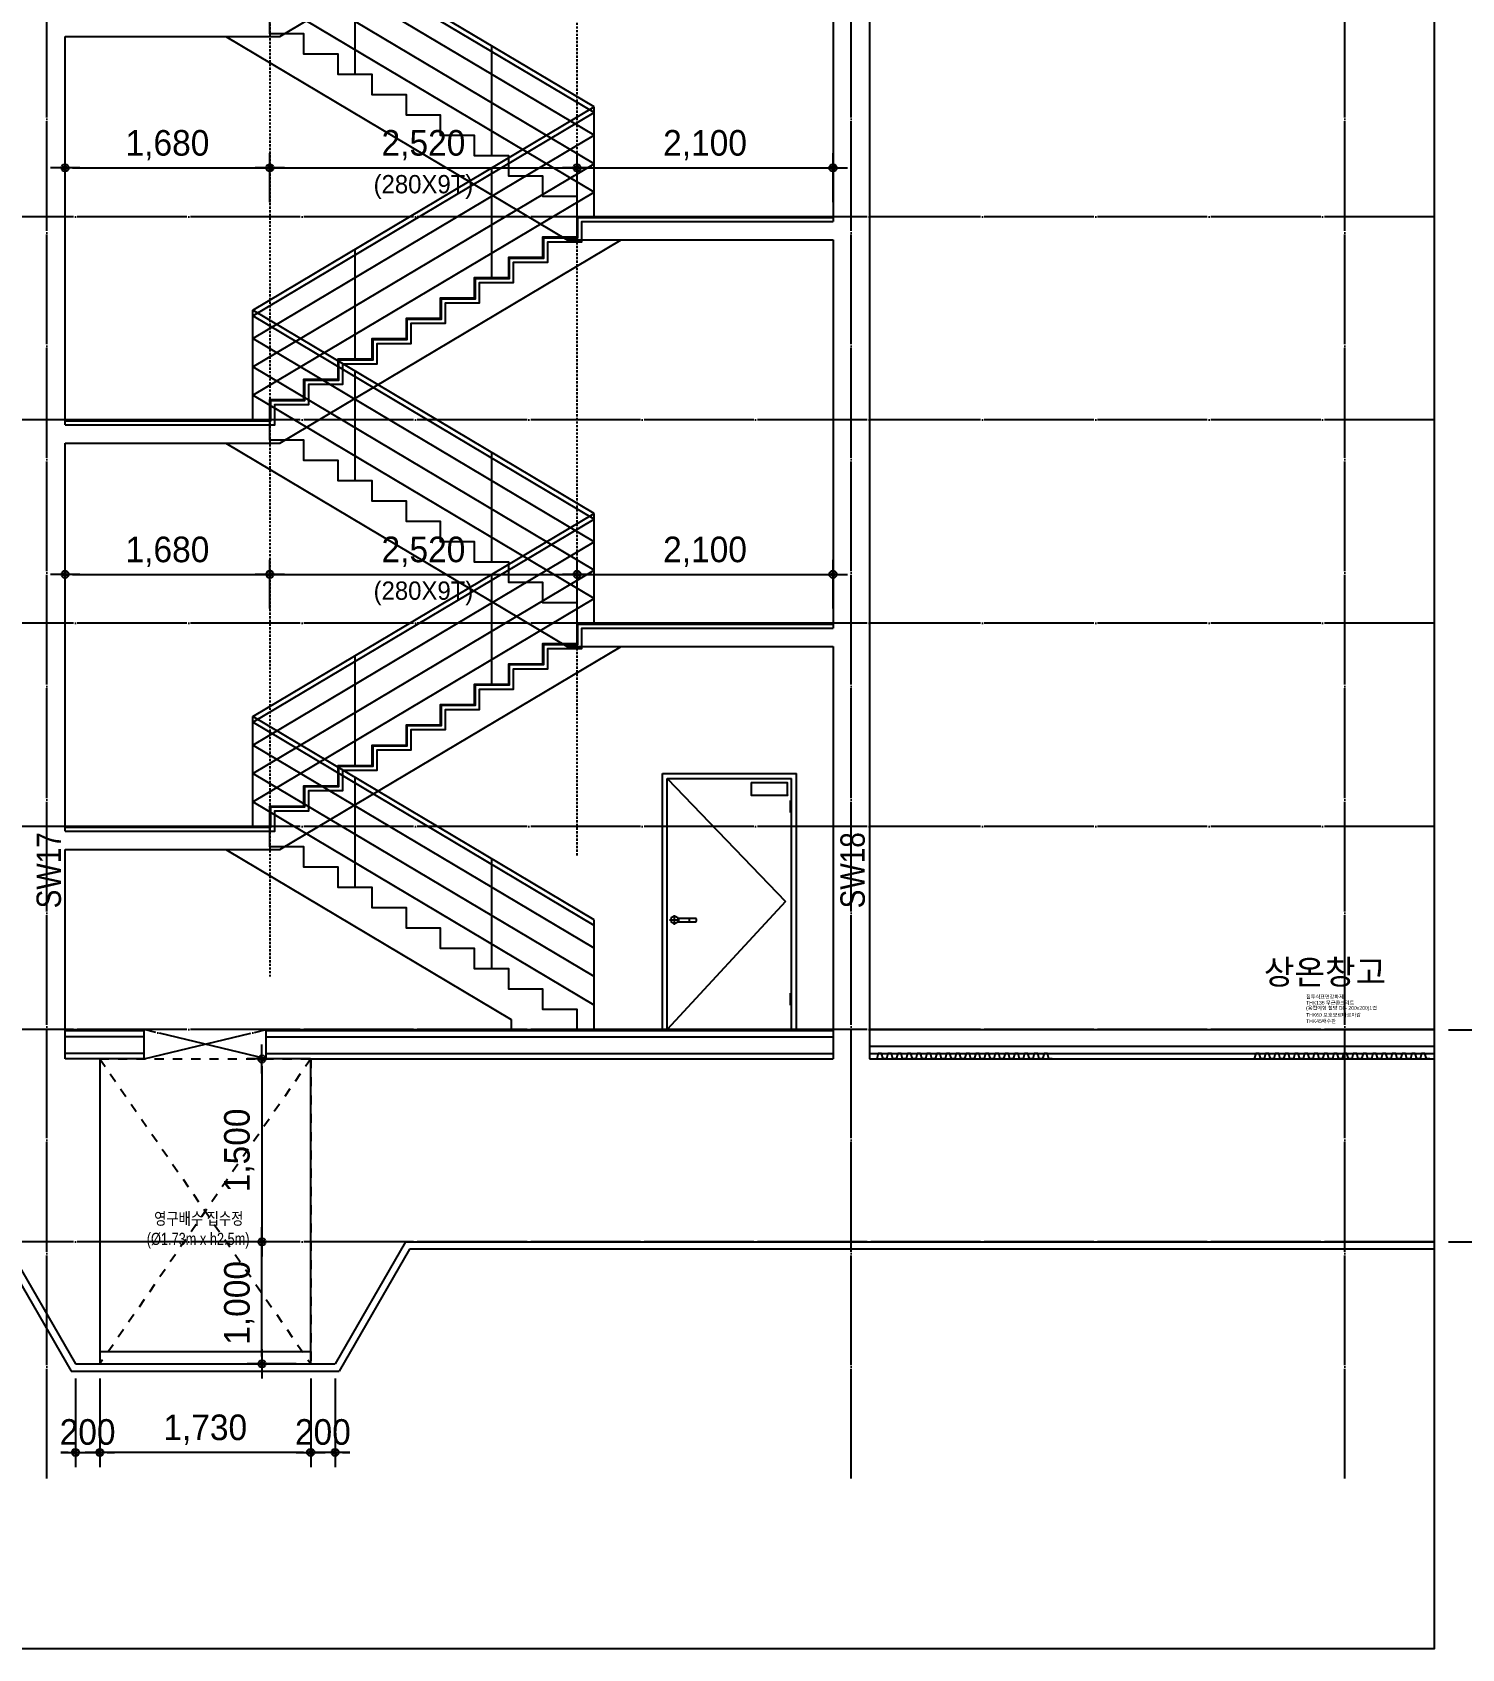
# Model space of a CAD drawing. Header units: millimetres. Extents: x 11948722 to 13111668, y -10771712 to -10232988.
# Drawn here: x 12734997 to 12746723, y -10506780 to -10493525 of the extents above; entities that cross this region are included whole.
import ezdxf
from ezdxf.enums import TextEntityAlignment as Align

# ---------------------------------------------------------------- set-up
doc = ezdxf.new("R2010")
doc.units = ezdxf.units.MM
doc.header["$LTSCALE"] = 150
doc.header["$MEASUREMENT"] = 0
for name, pattern in [('CEN', [6.2, 6, -0.1, 0, -0.1]), ('HIDDEN', [2, 1, -1]), ('Xref-계단단면도$0$H', [1, 0.6, -0.4])]:
    doc.linetypes.add(name, pattern=pattern)
doc.layers.get('0').update_dxf_attribs({"linetype": 'CONTINUOUS'})
doc.layers.get('Defpoints').update_dxf_attribs({"color": 117, "linetype": 'CONTINUOUS'})
for name, color, linetype in [('253', 253, 'CONTINUOUS'), ('A-HAT-251', 251, 'CONTINUOUS'), ('A-중심선', 10, 'CEN'), ('CON-C', 2, 'CONTINUOUS'), ('ELE-06', 6, 'CONTINUOUS'), ('ELE-8', 8, 'CONTINUOUS'), ('ele11', 251, 'CONTINUOUS'), ('Xref-계단단면도$0$3 dim0', 7, 'CONTINUOUS'), ('Xref-계단단면도$0$A-CEIL', 6, 'CONTINUOUS'), ('Xref-계단단면도$0$A-DIM', 7, 'CONTINUOUS'), ('바닥마감', 3, 'CONTINUOUS')]:
    doc.layers.add(name, color=color, linetype=linetype)
doc.styles.add('A.NARROW', font='ARIALN.TTF')
doc.styles.add('Xref-계단단면도$0$나눔고딕 Se', font='')
doc.styles.add('돋움', font='')
doc.styles.add('맑은고딕', font='malgun.ttf')
doc.styles.add('주석', font='')
doc.styles.get('Xref-계단단면도$0$나눔고딕 Se').set_extended_font_data('Dotum')
doc.styles.get('돋움').set_extended_font_data('Dotum')
doc.styles.get('주석').set_extended_font_data('Dotum')
doc.dimstyles.new('Xref-계단단면도$0$A1-100', dxfattribs={"dimtxt": 3, "dimasz": 1, "dimexe": 2, "dimexo": 2, "dimgap": 1, "dimtad": 1, "dimdec": 0, "dimzin": 12, "dimdsep": 46, "dimlunit": 6, "dimtxsty": 'Xref-계단단면도$0$나눔고딕 Se', "dimblk1": 'Xref-계단단면도$0$DIMDOT', "dimblk2": 'Xref-계단단면도$0$DIMDOT', "dimsah": 1, "dimcen": -1, "dimdle": 2, "dimclrd": 256, "dimclre": 256, "dimclrt": 3, "dimadec": 0, "dimazin": 0, "dimtfac": 1, "dimtdec": 0, "dimtix": 1, "dimtmove": 2, "dimatfit": 3, "dimldrblk": 'Xref-계단단면도$0$DIMDOT', "dimfxl": 1, "dimtvp": 1, "dimtolj": 1, "dimtzin": 12, "dimlwd": -1, "dimlwe": -1, "dimarcsym": 0})

# ---------------------------------------------------------------- blocks, each defined once
blk = doc.blocks.new('Xref-계단단면도$0$DIMDOT')
at = {"color": 0}
blk.add_line((-2, 0), (2, 0), dxfattribs=at)
for radius in [0.5, 0.25]:
    blk.add_circle((0, 0), radius, dxfattribs=at)
blk = doc.blocks.new('*D691')
at = {"layer": 'Defpoints', "color": 0, "ltscale": 1200}
for p in [(12746496, -10491704), (12750096, -10491704), (12746496, -10501704)]:
    blk.add_point(p, dxfattribs=at)
at = {"layer": 'Xref-계단단면도$0$3 dim0'}
for p, q in [((12746616, -10491704), (12750216, -10491704)), ((12750096, -10501644), (12750096, -10491764)), ((12746616, -10501704), (12750216, -10501704))]:
    blk.add_line(p, q, dxfattribs=at)
at = {"layer": 'Xref-계단단면도$0$3 dim0', "ltscale": 1200, "xscale": 60, "yscale": 60, "zscale": 60}
for p, rotation in [((12750096, -10491704), 90), ((12750096, -10501704), 270)]:
    blk.add_blockref('Xref-계단단면도$0$DIMDOT', p, dxfattribs=dict(at, rotation=rotation))
at = {"layer": 'Xref-계단단면도$0$3 dim0', "color": 3, "ltscale": 1200, "insert": (12749911, -10496704), "char_height": 210, "attachment_point": 5, "rotation": 90, "style": 'Xref-계단단면도$0$나눔고딕 Se'}
blk.add_mtext('\\A1;10,000', dxfattribs=at)
blk = doc.blocks.new('*D723')
at = {"layer": 'Defpoints', "color": 0, "lineweight": -3, "ltscale": 1200}
for p in [(12736946, -10494637), (12735266, -10495037), (12736946, -10495037)]:
    blk.add_point(p, dxfattribs=at)
at = {"layer": 'Xref-계단단면도$0$3 dim0'}
for p, q in [((12735266, -10494917), (12735266, -10494517)), ((12736946, -10494917), (12736946, -10494517)), ((12735326, -10494637), (12736886, -10494637))]:
    blk.add_line(p, q, dxfattribs=at)
at = {"layer": 'Xref-계단단면도$0$3 dim0', "ltscale": 1200, "xscale": 60, "yscale": 60, "zscale": 60, "rotation": 180}
blk.add_blockref('Xref-계단단면도$0$DIMDOT', (12735266, -10494637), dxfattribs=at)
at = {"layer": 'Xref-계단단면도$0$3 dim0', "ltscale": 1200, "xscale": 60, "yscale": 60, "zscale": 60}
blk.add_blockref('Xref-계단단면도$0$DIMDOT', (12736946, -10494637), dxfattribs=at)
at = {"layer": 'Xref-계단단면도$0$3 dim0', "color": 3, "ltscale": 1200, "insert": (12736106, -10494451), "char_height": 210, "attachment_point": 5, "style": 'Xref-계단단면도$0$나눔고딕 Se'}
blk.add_mtext('\\A1;1,680', dxfattribs=at)
blk = doc.blocks.new('*D724')
at = {"layer": 'Defpoints', "color": 0, "lineweight": -3, "ltscale": 1200}
for p in [(12739466, -10494637), (12736946, -10495037), (12739466, -10495037)]:
    blk.add_point(p, dxfattribs=at)
at = {"layer": 'Xref-계단단면도$0$3 dim0'}
for p, q in [((12736946, -10494917), (12736946, -10494517)), ((12739466, -10494917), (12739466, -10494517)), ((12737006, -10494637), (12739406, -10494637))]:
    blk.add_line(p, q, dxfattribs=at)
at = {"layer": 'Xref-계단단면도$0$3 dim0', "ltscale": 1200, "xscale": 60, "yscale": 60, "zscale": 60, "rotation": 180}
blk.add_blockref('Xref-계단단면도$0$DIMDOT', (12736946, -10494637), dxfattribs=at)
at = {"layer": 'Xref-계단단면도$0$3 dim0', "ltscale": 1200, "xscale": 60, "yscale": 60, "zscale": 60}
blk.add_blockref('Xref-계단단면도$0$DIMDOT', (12739466, -10494637), dxfattribs=at)
at = {"layer": 'Xref-계단단면도$0$3 dim0', "color": 3, "ltscale": 1200, "char_height": 210, "attachment_point": 5, "style": 'Xref-계단단면도$0$나눔고딕 Se'}
for s, insert in [('\\A1;2,520', (12738206, -10494451)), ('\\H0.714286x;(280X9T)', (12738206, -10494793))]:
    blk.add_mtext(s, dxfattribs=dict(at, insert=insert))
blk = doc.blocks.new('*D725')
at = {"layer": 'Defpoints', "color": 0, "lineweight": -3, "ltscale": 1200}
for p in [(12741566, -10494637), (12739466, -10495037), (12741566, -10495037)]:
    blk.add_point(p, dxfattribs=at)
at = {"layer": 'Xref-계단단면도$0$3 dim0'}
for p, q in [((12739466, -10494917), (12739466, -10494517)), ((12741566, -10494917), (12741566, -10494517)), ((12739526, -10494637), (12741506, -10494637))]:
    blk.add_line(p, q, dxfattribs=at)
at = {"layer": 'Xref-계단단면도$0$3 dim0', "ltscale": 1200, "xscale": 60, "yscale": 60, "zscale": 60, "rotation": 180}
blk.add_blockref('Xref-계단단면도$0$DIMDOT', (12739466, -10494637), dxfattribs=at)
at = {"layer": 'Xref-계단단면도$0$3 dim0', "ltscale": 1200, "xscale": 60, "yscale": 60, "zscale": 60}
blk.add_blockref('Xref-계단단면도$0$DIMDOT', (12741566, -10494637), dxfattribs=at)
at = {"layer": 'Xref-계단단면도$0$3 dim0', "color": 3, "ltscale": 1200, "insert": (12740516, -10494451), "char_height": 210, "attachment_point": 5, "style": 'Xref-계단단면도$0$나눔고딕 Se'}
blk.add_mtext('\\A1;2,100', dxfattribs=at)
blk = doc.blocks.new('*D726')
at = {"layer": 'Defpoints', "color": 0, "lineweight": -3, "ltscale": 1200}
for p in [(12736946, -10497970), (12735266, -10498370), (12736946, -10498370)]:
    blk.add_point(p, dxfattribs=at)
at = {"layer": 'Xref-계단단면도$0$3 dim0'}
for p, q in [((12735266, -10498250), (12735266, -10497850)), ((12736946, -10498250), (12736946, -10497850)), ((12735326, -10497970), (12736886, -10497970))]:
    blk.add_line(p, q, dxfattribs=at)
at = {"layer": 'Xref-계단단면도$0$3 dim0', "ltscale": 1200, "xscale": 60, "yscale": 60, "zscale": 60, "rotation": 180}
blk.add_blockref('Xref-계단단면도$0$DIMDOT', (12735266, -10497970), dxfattribs=at)
at = {"layer": 'Xref-계단단면도$0$3 dim0', "ltscale": 1200, "xscale": 60, "yscale": 60, "zscale": 60}
blk.add_blockref('Xref-계단단면도$0$DIMDOT', (12736946, -10497970), dxfattribs=at)
at = {"layer": 'Xref-계단단면도$0$3 dim0', "color": 3, "ltscale": 1200, "insert": (12736106, -10497785), "char_height": 210, "attachment_point": 5, "style": 'Xref-계단단면도$0$나눔고딕 Se'}
blk.add_mtext('\\A1;1,680', dxfattribs=at)
blk = doc.blocks.new('*D727')
at = {"layer": 'Defpoints', "color": 0, "lineweight": -3, "ltscale": 1200}
for p in [(12739466, -10497970), (12736946, -10498370), (12739466, -10498370)]:
    blk.add_point(p, dxfattribs=at)
at = {"layer": 'Xref-계단단면도$0$3 dim0'}
for p, q in [((12736946, -10498250), (12736946, -10497850)), ((12739466, -10498250), (12739466, -10497850)), ((12737006, -10497970), (12739406, -10497970))]:
    blk.add_line(p, q, dxfattribs=at)
at = {"layer": 'Xref-계단단면도$0$3 dim0', "ltscale": 1200, "xscale": 60, "yscale": 60, "zscale": 60, "rotation": 180}
blk.add_blockref('Xref-계단단면도$0$DIMDOT', (12736946, -10497970), dxfattribs=at)
at = {"layer": 'Xref-계단단면도$0$3 dim0', "ltscale": 1200, "xscale": 60, "yscale": 60, "zscale": 60}
blk.add_blockref('Xref-계단단면도$0$DIMDOT', (12739466, -10497970), dxfattribs=at)
at = {"layer": 'Xref-계단단면도$0$3 dim0', "color": 3, "ltscale": 1200, "char_height": 210, "attachment_point": 5, "style": 'Xref-계단단면도$0$나눔고딕 Se'}
for s, insert in [('\\A1;2,520', (12738206, -10497785)), ('\\H0.714286x;(280X9T)', (12738206, -10498126))]:
    blk.add_mtext(s, dxfattribs=dict(at, insert=insert))
blk = doc.blocks.new('*D728')
at = {"layer": 'Defpoints', "color": 0, "lineweight": -3, "ltscale": 1200}
for p in [(12741566, -10497970), (12739466, -10498370), (12741566, -10498370)]:
    blk.add_point(p, dxfattribs=at)
at = {"layer": 'Xref-계단단면도$0$3 dim0'}
for p, q in [((12739466, -10498250), (12739466, -10497850)), ((12741566, -10498250), (12741566, -10497850)), ((12739526, -10497970), (12741506, -10497970))]:
    blk.add_line(p, q, dxfattribs=at)
at = {"layer": 'Xref-계단단면도$0$3 dim0', "ltscale": 1200, "xscale": 60, "yscale": 60, "zscale": 60, "rotation": 180}
blk.add_blockref('Xref-계단단면도$0$DIMDOT', (12739466, -10497970), dxfattribs=at)
at = {"layer": 'Xref-계단단면도$0$3 dim0', "ltscale": 1200, "xscale": 60, "yscale": 60, "zscale": 60}
blk.add_blockref('Xref-계단단면도$0$DIMDOT', (12741566, -10497970), dxfattribs=at)
at = {"layer": 'Xref-계단단면도$0$3 dim0', "color": 3, "ltscale": 1200, "insert": (12740516, -10497785), "char_height": 210, "attachment_point": 5, "style": 'Xref-계단단면도$0$나눔고딕 Se'}
blk.add_mtext('\\A1;2,100', dxfattribs=at)
blk = doc.blocks.new('A$C52377B3B')
at = {"layer": 'ELE-8', "ltscale": 300}
for p, q in [((-1100, 2100), (0, 2100)), ((-1100, 0), (-1100, 2100)), ((-1060, 2060), (-90, 1050)), ((-1060, 2060), (-40, 2060)), ((-1060, 0), (-1060, 2060)), ((-40, 0), (-40, 2060)), ((0, 0), (0, 2100)), ((-50, 1880), (-40, 1880)), ((-50, 1780), (-50, 1880)), ((-50, 1780), (-40, 1780)), ((-90, 1050), (-1060, 0)), ((-1000, 860), (-1000, 940)), ((-1040, 900), (-960, 900)), ((-974, 915), (-824, 915)), ((-974, 885), (-824, 885)), ((-50, 300), (-40, 300)), ((-50, 200), (-50, 300)), ((-50, 200), (-40, 200)), ((-1100, 0), (0, 0))]:
    blk.add_line(p, q, dxfattribs=at)
blk.add_lwpolyline([(-372, 2023), (-372, 1924, 0.414214), (-371, 1923), (-72, 1923, 0.414214), (-72, 1924), (-72, 2023, 0.414214), (-72, 2023), (-371, 2023, 0.414214)], format="xyb", close=True, dxfattribs=at)
blk.add_circle((-1000, 900), 30, dxfattribs=at)
for start, end in [(150, 210), (330, 30)]:
    blk.add_arc((-850, 900), 30, start, end, dxfattribs=at)
blk = doc.blocks.new('1.5')
at = {"layer": 'A-HAT-251', "linetype": 'HIDDEN', "ltscale": 0.5}
for p, q in [((12412532, -10439268), (12412532, -10441768)), ((12412532, -10439268), (12414262, -10441768)), ((12414262, -10439268), (12412532, -10441768)), ((12412532, -10439268), (12414262, -10439268)), ((12414262, -10439268), (12414262, -10441768)), ((12412532, -10441768), (12414262, -10441768))]:
    blk.add_line(p, q, dxfattribs=at)
at = {"layer": 'Defpoints', "style": '주석', "width": 0.8}
for s, p in [('영구배수 집수정', (12412978, -10440577)), ('(Ø1.73m x h2.5m)', (12412917, -10440744))]:
    blk.add_text(s, height=100, dxfattribs=at).set_placement(p, align=Align.MIDDLE_LEFT)
blk = doc.blocks.new('*D1263')
at = {"layer": 'Defpoints', "color": 0, "ltscale": 1200}
for p in [(12737281, -10501944), (12736881, -10503444), (12737281, -10503444)]:
    blk.add_point(p, dxfattribs=at)
at = {"layer": 'Xref-계단단면도$0$3 dim0'}
for p, q in [((12737161, -10501944), (12736761, -10501944)), ((12736881, -10502004), (12736881, -10503384)), ((12737161, -10503444), (12736761, -10503444))]:
    blk.add_line(p, q, dxfattribs=at)
at = {"layer": 'Xref-계단단면도$0$3 dim0', "ltscale": 1200, "xscale": 60, "yscale": 60, "zscale": 60}
for p, rotation in [((12736881, -10501944), 90), ((12736881, -10503444), 270)]:
    blk.add_blockref('Xref-계단단면도$0$DIMDOT', p, dxfattribs=dict(at, rotation=rotation))
at = {"layer": 'Xref-계단단면도$0$3 dim0', "color": 3, "ltscale": 1200, "insert": (12736695, -10502694), "char_height": 210, "attachment_point": 5, "rotation": 90, "style": 'Xref-계단단면도$0$나눔고딕 Se'}
blk.add_mtext('\\A1;1,500', dxfattribs=at)
blk = doc.blocks.new('*D1264')
at = {"layer": 'Defpoints', "color": 0, "ltscale": 1200}
for p in [(12735551, -10504444), (12737281, -10504444), (12735551, -10505170)]:
    blk.add_point(p, dxfattribs=at)
at = {"layer": 'Xref-계단단면도$0$3 dim0'}
for p, q in [((12735551, -10504564), (12735551, -10505290)), ((12737281, -10504564), (12737281, -10505290)), ((12737221, -10505170), (12735611, -10505170))]:
    blk.add_line(p, q, dxfattribs=at)
at = {"layer": 'Xref-계단단면도$0$3 dim0', "ltscale": 1200, "xscale": 60, "yscale": 60, "zscale": 60, "rotation": 180}
blk.add_blockref('Xref-계단단면도$0$DIMDOT', (12735551, -10505170), dxfattribs=at)
at = {"layer": 'Xref-계단단면도$0$3 dim0', "ltscale": 1200, "xscale": 60, "yscale": 60, "zscale": 60}
blk.add_blockref('Xref-계단단면도$0$DIMDOT', (12737281, -10505170), dxfattribs=at)
at = {"layer": 'Xref-계단단면도$0$3 dim0', "color": 3, "ltscale": 1200, "insert": (12736416, -10504984), "char_height": 210, "attachment_point": 5, "style": 'Xref-계단단면도$0$나눔고딕 Se'}
blk.add_mtext('\\A1;1,730', dxfattribs=at)
blk = doc.blocks.new('*D1265')
at = {"layer": 'Defpoints', "color": 0, "ltscale": 1200}
for p in [(12735351, -10504444), (12735551, -10504444), (12735551, -10505170)]:
    blk.add_point(p, dxfattribs=at)
at = {"layer": 'Xref-계단단면도$0$3 dim0'}
for p, q in [((12735351, -10504564), (12735351, -10505290)), ((12735551, -10504564), (12735551, -10505290)), ((12735291, -10505170), (12735231, -10505170)), ((12735351, -10505170), (12735551, -10505170)), ((12735611, -10505170), (12735671, -10505170))]:
    blk.add_line(p, q, dxfattribs=at)
at = {"layer": 'Xref-계단단면도$0$3 dim0', "ltscale": 1200, "xscale": 60, "yscale": 60, "zscale": 60}
blk.add_blockref('Xref-계단단면도$0$DIMDOT', (12735351, -10505170), dxfattribs=at)
at = {"layer": 'Xref-계단단면도$0$3 dim0', "ltscale": 1200, "xscale": 60, "yscale": 60, "zscale": 60, "rotation": 180}
blk.add_blockref('Xref-계단단면도$0$DIMDOT', (12735551, -10505170), dxfattribs=at)
at = {"layer": 'Xref-계단단면도$0$3 dim0', "color": 3, "ltscale": 1200, "insert": (12735451, -10505004), "char_height": 210, "attachment_point": 5, "style": 'Xref-계단단면도$0$나눔고딕 Se'}
blk.add_mtext('\\A1;200', dxfattribs=at)
blk = doc.blocks.new('*D1266')
at = {"layer": 'Defpoints', "color": 0, "ltscale": 1200}
for p in [(12736881, -10503444), (12737281, -10503444), (12737281, -10504444)]:
    blk.add_point(p, dxfattribs=at)
at = {"layer": 'Xref-계단단면도$0$3 dim0'}
for p, q in [((12737161, -10503444), (12736761, -10503444)), ((12736881, -10504384), (12736881, -10503504)), ((12737161, -10504444), (12736761, -10504444))]:
    blk.add_line(p, q, dxfattribs=at)
at = {"layer": 'Xref-계단단면도$0$3 dim0', "ltscale": 1200, "xscale": 60, "yscale": 60, "zscale": 60}
for p, rotation in [((12736881, -10503444), 90), ((12736881, -10504444), 270)]:
    blk.add_blockref('Xref-계단단면도$0$DIMDOT', p, dxfattribs=dict(at, rotation=rotation))
at = {"layer": 'Xref-계단단면도$0$3 dim0', "color": 3, "ltscale": 1200, "insert": (12736695, -10503944), "char_height": 210, "attachment_point": 5, "rotation": 90, "style": 'Xref-계단단면도$0$나눔고딕 Se'}
blk.add_mtext('\\A1;1,000', dxfattribs=at)
blk = doc.blocks.new('*D1267')
at = {"layer": 'Defpoints', "color": 0, "ltscale": 1200}
for p in [(12737281, -10504444), (12737481, -10504444), (12737281, -10505170)]:
    blk.add_point(p, dxfattribs=at)
at = {"layer": 'Xref-계단단면도$0$3 dim0'}
for p, q in [((12737281, -10504564), (12737281, -10505290)), ((12737481, -10504564), (12737481, -10505290)), ((12737221, -10505170), (12737161, -10505170)), ((12737481, -10505170), (12737281, -10505170)), ((12737541, -10505170), (12737601, -10505170))]:
    blk.add_line(p, q, dxfattribs=at)
at = {"layer": 'Xref-계단단면도$0$3 dim0', "ltscale": 1200, "xscale": 60, "yscale": 60, "zscale": 60}
blk.add_blockref('Xref-계단단면도$0$DIMDOT', (12737281, -10505170), dxfattribs=at)
at = {"layer": 'Xref-계단단면도$0$3 dim0', "ltscale": 1200, "xscale": 60, "yscale": 60, "zscale": 60, "rotation": 180}
blk.add_blockref('Xref-계단단면도$0$DIMDOT', (12737481, -10505170), dxfattribs=at)
at = {"layer": 'Xref-계단단면도$0$3 dim0', "color": 3, "ltscale": 1200, "insert": (12737381, -10505004), "char_height": 210, "attachment_point": 5, "style": 'Xref-계단단면도$0$나눔고딕 Se'}
blk.add_mtext('\\A1;200', dxfattribs=at)
blk = doc.blocks.new('*D1303')
at = {"layer": 'Defpoints', "color": 0, "ltscale": 1200}
for p in [(12746496, -10501704), (12746496, -10503444), (12750096, -10503444)]:
    blk.add_point(p, dxfattribs=at)
at = {"layer": 'Xref-계단단면도$0$3 dim0'}
for p, q in [((12746616, -10501704), (12750216, -10501704)), ((12750096, -10501764), (12750096, -10503384)), ((12746616, -10503444), (12750216, -10503444))]:
    blk.add_line(p, q, dxfattribs=at)
at = {"layer": 'Xref-계단단면도$0$3 dim0', "ltscale": 1200, "xscale": 60, "yscale": 60, "zscale": 60}
for p, rotation in [((12750096, -10501704), 90), ((12750096, -10503444), 270)]:
    blk.add_blockref('Xref-계단단면도$0$DIMDOT', p, dxfattribs=dict(at, rotation=rotation))
at = {"layer": 'Xref-계단단면도$0$3 dim0', "color": 3, "ltscale": 1200, "insert": (12749911, -10502574), "char_height": 210, "attachment_point": 5, "rotation": 90, "style": 'Xref-계단단면도$0$나눔고딕 Se'}
blk.add_mtext('\\A1;1,740', dxfattribs=at)

msp = doc.modelspace()

# ---------------------------------------------------------------- linework, layer by layer
at = {"layer": '253', "linetype": 'Continuous'}
for p, q in [((12735915.8, -10501943.5), (12735915.8, -10501710.5)), ((12736915.8, -10501943.5), (12736915.8, -10501710.5)), ((12735915.8, -10501943.5), (12735550.8, -10501943.5)), ((12737280.8, -10501943.5), (12736915.8, -10501943.5))]:
    msp.add_line(p, q, dxfattribs=at)
at = {"layer": 'A-HAT-251'}
for points in [[(12742004.8, -10501943.5), (12741976.8, -10501943.5), (12741964.8, -10501898.5), (12741936.8, -10501898.5), (12741924.8, -10501943.5)], [(12742084.8, -10501943.5), (12742056.8, -10501943.5), (12742044.8, -10501898.5), (12742016.8, -10501898.5), (12742004.8, -10501943.5)], [(12742164.8, -10501943.5), (12742136.8, -10501943.5), (12742124.8, -10501898.5), (12742096.8, -10501898.5), (12742084.8, -10501943.5)], [(12742244.8, -10501943.5), (12742216.8, -10501943.5), (12742204.8, -10501898.5), (12742176.8, -10501898.5), (12742164.8, -10501943.5)], [(12742324.8, -10501943.5), (12742296.8, -10501943.5), (12742284.8, -10501898.5), (12742256.8, -10501898.5), (12742244.8, -10501943.5)], [(12742404.8, -10501943.5), (12742376.8, -10501943.5), (12742364.8, -10501898.5), (12742336.8, -10501898.5), (12742324.8, -10501943.5)], [(12742484.8, -10501943.5), (12742456.8, -10501943.5), (12742444.8, -10501898.5), (12742416.8, -10501898.5), (12742404.8, -10501943.5)], [(12742564.8, -10501943.5), (12742536.8, -10501943.5), (12742524.8, -10501898.5), (12742496.8, -10501898.5), (12742484.8, -10501943.5)], [(12742644.8, -10501943.5), (12742616.8, -10501943.5), (12742604.8, -10501898.5), (12742576.8, -10501898.5), (12742564.8, -10501943.5)], [(12742724.8, -10501943.5), (12742696.8, -10501943.5), (12742684.8, -10501898.5), (12742656.8, -10501898.5), (12742644.8, -10501943.5)], [(12742804.8, -10501943.5), (12742776.8, -10501943.5), (12742764.8, -10501898.5), (12742736.8, -10501898.5), (12742724.8, -10501943.5)], [(12742884.8, -10501943.5), (12742856.8, -10501943.5), (12742844.8, -10501898.5), (12742816.8, -10501898.5), (12742804.8, -10501943.5)], [(12742964.8, -10501943.5), (12742936.8, -10501943.5), (12742924.8, -10501898.5), (12742896.8, -10501898.5), (12742884.8, -10501943.5)], [(12743044.8, -10501943.5), (12743016.8, -10501943.5), (12743004.8, -10501898.5), (12742976.8, -10501898.5), (12742964.8, -10501943.5)], [(12743124.8, -10501943.5), (12743096.8, -10501943.5), (12743084.8, -10501898.5), (12743056.8, -10501898.5), (12743044.8, -10501943.5)], [(12743204.8, -10501943.5), (12743176.8, -10501943.5), (12743164.8, -10501898.5), (12743136.8, -10501898.5), (12743124.8, -10501943.5)], [(12743284.8, -10501943.5), (12743256.8, -10501943.5), (12743244.8, -10501898.5), (12743216.8, -10501898.5), (12743204.8, -10501943.5)], [(12743364.8, -10501943.5), (12743336.8, -10501943.5), (12743324.8, -10501898.5), (12743296.8, -10501898.5), (12743284.8, -10501943.5)], [(12745102, -10501943.5), (12745074, -10501943.5), (12745062, -10501898.5), (12745034, -10501898.5), (12745022, -10501943.5)], [(12745182, -10501943.5), (12745154, -10501943.5), (12745142, -10501898.5), (12745114, -10501898.5), (12745102, -10501943.5)], [(12745262, -10501943.5), (12745234, -10501943.5), (12745222, -10501898.5), (12745194, -10501898.5), (12745182, -10501943.5)], [(12745342, -10501943.5), (12745314, -10501943.5), (12745302, -10501898.5), (12745274, -10501898.5), (12745262, -10501943.5)], [(12745422, -10501943.5), (12745394, -10501943.5), (12745382, -10501898.5), (12745354, -10501898.5), (12745342, -10501943.5)], [(12745502, -10501943.5), (12745474, -10501943.5), (12745462, -10501898.5), (12745434, -10501898.5), (12745422, -10501943.5)], [(12745582, -10501943.5), (12745554, -10501943.5), (12745542, -10501898.5), (12745514, -10501898.5), (12745502, -10501943.5)], [(12745662, -10501943.5), (12745634, -10501943.5), (12745622, -10501898.5), (12745594, -10501898.5), (12745582, -10501943.5)], [(12745742, -10501943.5), (12745714, -10501943.5), (12745702, -10501898.5), (12745674, -10501898.5), (12745662, -10501943.5)], [(12745822, -10501943.5), (12745794, -10501943.5), (12745782, -10501898.5), (12745754, -10501898.5), (12745742, -10501943.5)], [(12745902, -10501943.5), (12745874, -10501943.5), (12745862, -10501898.5), (12745834, -10501898.5), (12745822, -10501943.5)], [(12745982, -10501943.5), (12745954, -10501943.5), (12745942, -10501898.5), (12745914, -10501898.5), (12745902, -10501943.5)], [(12746062, -10501943.5), (12746034, -10501943.5), (12746022, -10501898.5), (12745994, -10501898.5), (12745982, -10501943.5)], [(12746142, -10501943.5), (12746114, -10501943.5), (12746102, -10501898.5), (12746074, -10501898.5), (12746062, -10501943.5)], [(12746222, -10501943.5), (12746194, -10501943.5), (12746182, -10501898.5), (12746154, -10501898.5), (12746142, -10501943.5)], [(12746302, -10501943.5), (12746274, -10501943.5), (12746262, -10501898.5), (12746234, -10501898.5), (12746222, -10501943.5)], [(12746382, -10501943.5), (12746354, -10501943.5), (12746342, -10501898.5), (12746314, -10501898.5), (12746302, -10501943.5)], [(12746462, -10501943.5), (12746434, -10501943.5), (12746422, -10501898.5), (12746394, -10501898.5), (12746382, -10501943.5)]]:
    msp.add_lwpolyline(points, dxfattribs=at)
at = {"layer": 'A-중심선'}
for p, q in [((12735115.8, -10505384.5), (12735115.8, -10458703.5)), ((12741715.8, -10505384.5), (12741715.8, -10458703.5)), ((12745765.8, -10505384.5), (12745765.8, -10458703.5)), ((12746496.5, -10495036.9), (12728870.5, -10495036.9)), ((12746496.5, -10496703.5), (12728870.5, -10496703.5)), ((12746496.5, -10498370.2), (12728870.5, -10498370.2)), ((12746496.5, -10500036.9), (12728870.5, -10500036.9)), ((12746496.5, -10501703.5), (12728870.5, -10501703.5)), ((12735915.8, -10501943.5), (12736915.8, -10501703.5)), ((12736915.8, -10501943.5), (12735915.8, -10501703.5)), ((12746496.5, -10503443.5), (12728870.5, -10503443.5))]:
    msp.add_line(p, q, dxfattribs=at)
at = {"layer": 'CON-C', "ltscale": 1200}
for p, q in [((12741865.8, -10461953.5), (12741865.8, -10501943.5)), ((12737027, -10493560.2), (12739827, -10491893.5)), ((12735265.8, -10496743.5), (12735265.8, -10493560.2)), ((12735265.8, -10493560.2), (12737027, -10493560.2)), ((12737027, -10496893.5), (12739827, -10495226.9)), ((12739827, -10495226.9), (12741565.8, -10495226.9)), ((12735265.8, -10500076.9), (12735265.8, -10496893.5)), ((12735265.8, -10496893.5), (12737027, -10496893.5)), ((12737027, -10500226.9), (12739827, -10498560.2)), ((12739827, -10498560.2), (12741565.8, -10498560.2)), ((12735265.8, -10500226.9), (12737027, -10500226.9)), ((12735550.8, -10501943.5), (12735265.8, -10501943.5)), ((12735550.8, -10501943.5), (12735550.8, -10504443.5)), ((12737280.8, -10501943.5), (12741565.8, -10501943.5)), ((12737280.8, -10501943.5), (12737280.8, -10504443.5)), ((12741865.8, -10501943.5), (12746496.5, -10501943.5)), ((12734773.4, -10503443.5), (12735350.8, -10504443.5)), ((12738058.1, -10503443.5), (12737480.8, -10504443.5)), ((12738058.1, -10503443.5), (12746496.5, -10503443.5)), ((12735350.8, -10504443.5), (12735550.8, -10504443.5)), ((12737280.8, -10504443.5), (12737480.8, -10504443.5))]:
    msp.add_line(p, q, dxfattribs=at)
for points in [[(12741565.8, -10491893.5), (12741565.8, -10495076.9)], [(12741565.8, -10495226.9), (12741565.8, -10498410.2)], [(12741565.8, -10498560.2), (12741565.8, -10501943.5)], [(12735265.8, -10501943.5), (12735265.8, -10500226.9)]]:
    msp.add_lwpolyline(points, dxfattribs=at)
at = {"layer": 'CON-C', "ltscale": 1200, "flags": 128}
for points in [[(12735265.8, -10496743.5), (12736985.8, -10496743.5), (12736985.8, -10496576.9), (12737265.8, -10496576.9), (12737265.8, -10496410.2), (12737545.8, -10496410.2), (12737545.8, -10496243.5), (12737825.8, -10496243.5), (12737825.8, -10496076.9), (12738105.8, -10496076.9), (12738105.8, -10495910.2), (12738385.8, -10495910.2), (12738385.8, -10495743.5), (12738665.8, -10495743.5), (12738665.8, -10495576.9), (12738945.8, -10495576.9), (12738945.8, -10495410.2), (12739225.8, -10495410.2), (12739225.8, -10495243.5), (12739505.8, -10495243.5), (12739505.8, -10495076.9), (12741565.8, -10495076.9)], [(12735265.8, -10500076.9), (12736985.8, -10500076.9), (12736985.8, -10499910.2), (12737265.8, -10499910.2), (12737265.8, -10499743.5), (12737545.8, -10499743.5), (12737545.8, -10499576.9), (12737825.8, -10499576.9), (12737825.8, -10499410.2), (12738105.8, -10499410.2), (12738105.8, -10499243.5), (12738385.8, -10499243.5), (12738385.8, -10499076.9), (12738665.8, -10499076.9), (12738665.8, -10498910.2), (12738945.8, -10498910.2), (12738945.8, -10498743.5), (12739225.8, -10498743.5), (12739225.8, -10498576.9), (12739505.8, -10498576.9), (12739505.8, -10498410.2), (12741565.8, -10498410.2)]]:
    msp.add_lwpolyline(points, dxfattribs=at)
at = {"layer": 'Defpoints', "ltscale": 1200}
msp.add_lwpolyline([(12728870.5, -10458703.5), (12746496.5, -10458703.5), (12746496.5, -10506779.6), (12728870.5, -10506779.6)], close=True, dxfattribs=at)
at = {"layer": 'ELE-06'}
for p, q in [((12734738.8, -10503503.5), (12735316.1, -10504503.5)), ((12738092.8, -10503503.5), (12737515.4, -10504503.5)), ((12746496.5, -10503503.5), (12738092.8, -10503503.5)), ((12735316.1, -10504503.5), (12737515.4, -10504503.5))]:
    msp.add_line(p, q, dxfattribs=at)
at = {"layer": 'ELE-8', "ltscale": 300}
for p, q in [((12739605.8, -10494136.8), (12736805.8, -10492470.1)), ((12739605.8, -10494183.4), (12736805.8, -10492516.7)), ((12739605.8, -10494369.5), (12736805.8, -10492702.9)), ((12739605.8, -10494602.3), (12736805.8, -10492935.6)), ((12737645.8, -10493870.1), (12737645.8, -10492970.1)), ((12739605.8, -10494835), (12736805.8, -10493168.4)), ((12735265.8, -10493560.1), (12736584.5, -10493560.1)), ((12736584.5, -10493560.1), (12739384.5, -10495226.8)), ((12738765.8, -10494536.8), (12738765.8, -10493636.8)), ((12739605.8, -10495036.8), (12739605.8, -10494136.8)), ((12739384.5, -10495226.8), (12741565.8, -10495226.8)), ((12739605.8, -10497470.2), (12736805.8, -10495803.5)), ((12736805.8, -10496703.5), (12736805.8, -10495803.5)), ((12739605.8, -10497516.7), (12736805.8, -10495850.1)), ((12739605.8, -10497702.9), (12736805.8, -10496036.3)), ((12739605.8, -10497935.7), (12736805.8, -10496269)), ((12737645.8, -10497203.5), (12737645.8, -10496303.5)), ((12739605.8, -10498168.4), (12736805.8, -10496501.8)), ((12735265.8, -10496893.5), (12736584.5, -10496893.5)), ((12736584.5, -10496893.5), (12739384.5, -10498560.2)), ((12738765.8, -10497870.2), (12738765.8, -10496970.2)), ((12739605.8, -10498370.2), (12739605.8, -10497470.2)), ((12739384.5, -10498560.2), (12741565.8, -10498560.2)), ((12739605.8, -10500803.5), (12736805.8, -10499136.9)), ((12736805.8, -10500036.9), (12736805.8, -10499136.9)), ((12739605.8, -10500850.1), (12736805.8, -10499183.4)), ((12739605.8, -10501036.3), (12736805.8, -10499369.6)), ((12739605.8, -10501269), (12736805.8, -10499602.4)), ((12737645.8, -10500536.9), (12737645.8, -10499636.9)), ((12739605.8, -10501501.8), (12736805.8, -10499835.1)), ((12735265.8, -10500226.9), (12736584.5, -10500226.9)), ((12736584.5, -10500226.9), (12738925.8, -10501620.5)), ((12738765.8, -10501203.5), (12738765.8, -10500303.5)), ((12739605.8, -10501703.5), (12739605.8, -10500803.5)), ((12738925.8, -10501620.5), (12738925.8, -10501703.5)), ((12735550.8, -10504343.5), (12737280.8, -10504343.5)), ((12735550.8, -10504443.5), (12737280.8, -10504443.5))]:
    msp.add_line(p, q, dxfattribs=at)
at = {"layer": 'ELE-8', "ltscale": 300, "flags": 128}
for points in [[(12741565.8, -10495036.8), (12739465.8, -10495036.8), (12739465.8, -10494870.1), (12739185.8, -10494870.1), (12739185.8, -10494703.5), (12738905.8, -10494703.5), (12738905.8, -10494536.8), (12738625.8, -10494536.8), (12738625.8, -10494370.1), (12738345.8, -10494370.1), (12738345.8, -10494203.5), (12738065.8, -10494203.5), (12738065.8, -10494036.8), (12737785.8, -10494036.8), (12737785.8, -10493870.1), (12737505.8, -10493870.1), (12737505.8, -10493703.5), (12737225.8, -10493703.5), (12737225.8, -10493536.8), (12736945.8, -10493536.8), (12736945.8, -10493370.1), (12735265.8, -10493370.1)], [(12741565.8, -10498370.2), (12739465.8, -10498370.2), (12739465.8, -10498203.5), (12739185.8, -10498203.5), (12739185.8, -10498036.9), (12738905.8, -10498036.9), (12738905.8, -10497870.2), (12738625.8, -10497870.2), (12738625.8, -10497703.5), (12738345.8, -10497703.5), (12738345.8, -10497536.9), (12738065.8, -10497536.9), (12738065.8, -10497370.2), (12737785.8, -10497370.2), (12737785.8, -10497203.5), (12737505.8, -10497203.5), (12737505.8, -10497036.9), (12737225.8, -10497036.9), (12737225.8, -10496870.2), (12736945.8, -10496870.2), (12736945.8, -10496703.5), (12735265.8, -10496703.5)], [(12741565.8, -10501703.5), (12739465.8, -10501703.5), (12739465.8, -10501536.9), (12739185.8, -10501536.9), (12739185.8, -10501370.2), (12738905.8, -10501370.2), (12738905.8, -10501203.5), (12738625.8, -10501203.5), (12738625.8, -10501036.9), (12738345.8, -10501036.9), (12738345.8, -10500870.2), (12738065.8, -10500870.2), (12738065.8, -10500703.5), (12737785.8, -10500703.5), (12737785.8, -10500536.9), (12737505.8, -10500536.9), (12737505.8, -10500370.2), (12737225.8, -10500370.2), (12737225.8, -10500203.5), (12736945.8, -10500203.5), (12736945.8, -10500036.9), (12735265.8, -10500036.9)]]:
    msp.add_lwpolyline(points, dxfattribs=at)
at = {"layer": 'ele11', "ltscale": 0.5}
for p, q in [((12735915.8, -10501763.5), (12735265.8, -10501763.5)), ((12736915.8, -10501763.5), (12741565.8, -10501763.5)), ((12735915.8, -10501898.5), (12735265.8, -10501898.5)), ((12736915.8, -10501898.5), (12741565.8, -10501898.5)), ((12741865.8, -10501838.5), (12746496.5, -10501838.5)), ((12741865.8, -10501898.5), (12746496.5, -10501898.5))]:
    msp.add_line(p, q, dxfattribs=at)
at = {"layer": 'Xref-계단단면도$0$A-CEIL', "ltscale": 1200}
for p, q in [((12736805.8, -10495803.5), (12739605.8, -10494136.9)), ((12736805.8, -10495850.1), (12739605.8, -10494183.4)), ((12739605.8, -10495036.9), (12739605.8, -10494136.9)), ((12736805.8, -10496036.3), (12739605.8, -10494369.6)), ((12736805.8, -10496269), (12739605.8, -10494602.4)), ((12738765.8, -10495536.9), (12738765.8, -10494636.9)), ((12736805.8, -10496501.8), (12739605.8, -10494835.1)), ((12737645.8, -10496203.5), (12737645.8, -10495303.5)), ((12736805.8, -10496703.5), (12736805.8, -10495803.5)), ((12736805.8, -10499136.9), (12739605.8, -10497470.2)), ((12736805.8, -10499183.4), (12739605.8, -10497516.7)), ((12739605.8, -10498370.2), (12739605.8, -10497470.2)), ((12736805.8, -10499369.6), (12739605.8, -10497702.9)), ((12736805.8, -10499602.4), (12739605.8, -10497935.7)), ((12738765.8, -10498870.2), (12738765.8, -10497970.2)), ((12736805.8, -10499835.1), (12739605.8, -10498168.4)), ((12737645.8, -10499536.9), (12737645.8, -10498636.9)), ((12736805.8, -10500036.9), (12736805.8, -10499136.9)), ((12735915.8, -10501710.5), (12735915.8, -10501703.5)), ((12736915.8, -10501710.5), (12736915.8, -10501703.5))]:
    msp.add_line(p, q, dxfattribs=at)
at = {"layer": 'Xref-계단단면도$0$A-CEIL', "ltscale": 1200, "flags": 128}
for points in [[(12735265.8, -10496703.5), (12736945.8, -10496703.5), (12736945.8, -10496536.9), (12737225.8, -10496536.9), (12737225.8, -10496370.2), (12737505.8, -10496370.2), (12737505.8, -10496203.5), (12737785.8, -10496203.5), (12737785.8, -10496036.9), (12738065.8, -10496036.9), (12738065.8, -10495870.2), (12738345.8, -10495870.2), (12738345.8, -10495703.5), (12738625.8, -10495703.5), (12738625.8, -10495536.9), (12738905.8, -10495536.9), (12738905.8, -10495370.2), (12739185.8, -10495370.2), (12739185.8, -10495203.5), (12739465.8, -10495203.5), (12739465.8, -10495036.9), (12741565.8, -10495036.9)], [(12735265.8, -10496710.5), (12736952.8, -10496710.5), (12736952.8, -10496543.9), (12737232.8, -10496543.9), (12737232.8, -10496377.2), (12737512.8, -10496377.2), (12737512.8, -10496210.5), (12737792.8, -10496210.5), (12737792.8, -10496043.9), (12738072.8, -10496043.9), (12738072.8, -10495877.2), (12738352.8, -10495877.2), (12738352.8, -10495710.5), (12738632.8, -10495710.5), (12738632.8, -10495543.9), (12738912.8, -10495543.9), (12738912.8, -10495377.2), (12739192.8, -10495377.2), (12739192.8, -10495210.5), (12739472.8, -10495210.5), (12739472.8, -10495043.9), (12741565.8, -10495043.9)], [(12735265.8, -10500036.9), (12736945.8, -10500036.9), (12736945.8, -10499870.2), (12737225.8, -10499870.2), (12737225.8, -10499703.5), (12737505.8, -10499703.5), (12737505.8, -10499536.9), (12737785.8, -10499536.9), (12737785.8, -10499370.2), (12738065.8, -10499370.2), (12738065.8, -10499203.5), (12738345.8, -10499203.5), (12738345.8, -10499036.9), (12738625.8, -10499036.9), (12738625.8, -10498870.2), (12738905.8, -10498870.2), (12738905.8, -10498703.5), (12739185.8, -10498703.5), (12739185.8, -10498536.9), (12739465.8, -10498536.9), (12739465.8, -10498370.2), (12741565.8, -10498370.2)], [(12735265.8, -10500043.9), (12736952.8, -10500043.9), (12736952.8, -10499877.2), (12737232.8, -10499877.2), (12737232.8, -10499710.5), (12737512.8, -10499710.5), (12737512.8, -10499543.9), (12737792.8, -10499543.9), (12737792.8, -10499377.2), (12738072.8, -10499377.2), (12738072.8, -10499210.5), (12738352.8, -10499210.5), (12738352.8, -10499043.9), (12738632.8, -10499043.9), (12738632.8, -10498877.2), (12738912.8, -10498877.2), (12738912.8, -10498710.5), (12739192.8, -10498710.5), (12739192.8, -10498543.9), (12739472.8, -10498543.9), (12739472.8, -10498377.2), (12741565.8, -10498377.2)], [(12735265.8, -10501703.5), (12735915.8, -10501703.5)], [(12735265.8, -10501710.5), (12735915.8, -10501710.5)], [(12736915.8, -10501703.5), (12741565.8, -10501703.5)], [(12736915.8, -10501710.5), (12741565.8, -10501710.5)]]:
    msp.add_lwpolyline(points, dxfattribs=at)
at = {"layer": 'Xref-계단단면도$0$A-DIM', "color": 135, "linetype": 'Xref-계단단면도$0$H', "ltscale": 0.2}
for p, q in [((12736945.8, -10468553.5), (12736945.8, -10501268)), ((12739465.8, -10500274.2), (12739465.8, -10490306.1))]:
    msp.add_line(p, q, dxfattribs=at)
at = {"layer": '바닥마감', "color": 3}
msp.add_lwpolyline([(12741865.8, -10501703.5), (12746496.5, -10501703.5)], dxfattribs=at)

# ---------------------------------------------------------------- block references
at = {"layer": 'CON-C', "ltscale": 1200}
msp.add_blockref('A$C52377B3B', (12741265.8, -10501703.5), dxfattribs=at)
at = {"layer": 'CON-C'}
msp.add_blockref('1.5', (323019.1, -62675.2), dxfattribs=at)

# ---------------------------------------------------------------- texts
at = {"layer": 'Defpoints', "style": 'A.NARROW'}
for s, p in [('SW17', (12735132.1, -10500708.3)), ('SW18', (12741726.5, -10500708.3))]:
    msp.add_text(s, height=200, rotation=90, dxfattribs=at).set_placement(p, align=Align.MIDDLE_LEFT)
at = {"layer": 'Defpoints', "style": '맑은고딕'}
msp.add_text('상온창고', height=200, dxfattribs=at).set_placement((12745099.3, -10501231.6), align=Align.MIDDLE_LEFT)
at = {"layer": 'Defpoints', "ltscale": 1200, "style": '돋움'}
for s, p in [('THK135 무근콘크리트', (12745446.5, -10501483.1)), ('(용접이형 철망 D8- 200x200)1겹', (12745446.5, -10501525.6)), ('침투식표면강화제', (12745446.5, -10501433.1)), ('THK60 보호모르타르마감', (12745446.5, -10501583.1)), ('THK45배수판', (12745446.5, -10501633.1))]:
    msp.add_text(s, height=30, dxfattribs=at).set_placement(p, align=Align.MIDDLE_LEFT)

# ---------------------------------------------------------------- dimensions: what is measured, and where the dimension line sits
at = {"layer": 'Xref-계단단면도$0$3 dim0'}
for base, p1, p2, angle, override, picture, middle in [((12750096.5, -10491703.5), (12746496.5, -10501703.5), (12746496.5, -10491703.5), 90, {"dimscale": 60, "dimtxt": 3.5}, '*D691', (12749911.1, -10496703.5)), ((12750096.5, -10503443.5), (12746496.5, -10501703.5), (12746496.5, -10503443.5), 270, {"dimscale": 60, "dimtxt": 3.5}, '*D1303', (12749911.1, -10502573.5)), ((12736880.8, -10503443.5), (12737280.8, -10501943.5), (12737280.8, -10503443.5), 270, {"dimscale": 60, "dimtxt": 3.5, "dimtmove": 0}, '*D1263', (12736695.4, -10502693.5)), ((12736880.8, -10503443.5), (12737280.8, -10504443.5), (12737280.8, -10503443.5), 90, {"dimscale": 60, "dimtxt": 3.5}, '*D1266', (12736695.4, -10503943.5)), ((12735550.8, -10505169.6), (12737280.8, -10504443.5), (12735550.8, -10504443.5), 180, {"dimscale": 60, "dimtxt": 3.5}, '*D1264', (12736415.8, -10504984.2)), ((12737280.8, -10505169.6), (12737480.8, -10504443.5), (12737280.8, -10504443.5), 180, {"dimscale": 60, "dimtxt": 3.5}, '*D1267', (12737380.8, -10505004.4))]:
    dim = msp.add_linear_dim(base=base, p1=p1, p2=p2, angle=angle, dimstyle='Xref-계단단면도$0$A1-100', override=override, dxfattribs=at)
    dim.commit()
    dim.dimension.update_dxf_attribs({"geometry": picture, "text_midpoint": middle})
for base, p1, p2, override, picture, middle in [((12736945.8, -10494636.9), (12735265.8, -10495036.9), (12736945.8, -10495036.9), {"dimscale": 60, "dimtxt": 3.5, "dimblk1": 'Xref-계단단면도$0$DIMDOT', "dimblk2": 'Xref-계단단면도$0$DIMDOT'}, '*D723', (12736105.8, -10494451.5)), ((12741565.8, -10494636.9), (12739465.8, -10495036.9), (12741565.8, -10495036.9), {"dimscale": 60, "dimtxt": 3.5, "dimblk1": 'Xref-계단단면도$0$DIMDOT', "dimblk2": 'Xref-계단단면도$0$DIMDOT'}, '*D725', (12740515.8, -10494451.5)), ((12736945.8, -10497970.2), (12735265.8, -10498370.2), (12736945.8, -10498370.2), {"dimscale": 60, "dimtxt": 3.5, "dimblk1": 'Xref-계단단면도$0$DIMDOT', "dimblk2": 'Xref-계단단면도$0$DIMDOT'}, '*D726', (12736105.8, -10497784.8)), ((12741565.8, -10497970.2), (12739465.8, -10498370.2), (12741565.8, -10498370.2), {"dimscale": 60, "dimtxt": 3.5, "dimblk1": 'Xref-계단단면도$0$DIMDOT', "dimblk2": 'Xref-계단단면도$0$DIMDOT'}, '*D728', (12740515.8, -10497784.8)), ((12735550.8, -10505169.6), (12735350.8, -10504443.5), (12735550.8, -10504443.5), {"dimscale": 60, "dimtxt": 3.5}, '*D1265', (12735450.8, -10505004.4))]:
    dim = msp.add_linear_dim(base=base, p1=p1, p2=p2, dimstyle='Xref-계단단면도$0$A1-100', override=override, dxfattribs=at)
    dim.commit()
    dim.dimension.update_dxf_attribs({"geometry": picture, "text_midpoint": middle})
for base, p1, p2, picture, middle in [((12739465.8, -10494636.9), (12736945.8, -10495036.9), (12739465.8, -10495036.9), '*D724', (12738205.8, -10494636.9)), ((12739465.8, -10497970.2), (12736945.8, -10498370.2), (12739465.8, -10498370.2), '*D727', (12738205.8, -10497970.2))]:
    dim = msp.add_linear_dim(base=base, p1=p1, p2=p2, text='<>\\X\\H0.714286x;(280X9T)', dimstyle='Xref-계단단면도$0$A1-100', override={"dimscale": 60, "dimtxt": 3.5, "dimtxsty": 'Xref-계단단면도$0$나눔고딕 Se', "dimblk1": 'Xref-계단단면도$0$DIMDOT', "dimblk2": 'Xref-계단단면도$0$DIMDOT'}, dxfattribs=at)
    dim.commit()
    dim.dimension.update_dxf_attribs({"geometry": picture, "text_midpoint": middle})

doc.saveas('drawing.dxf')
